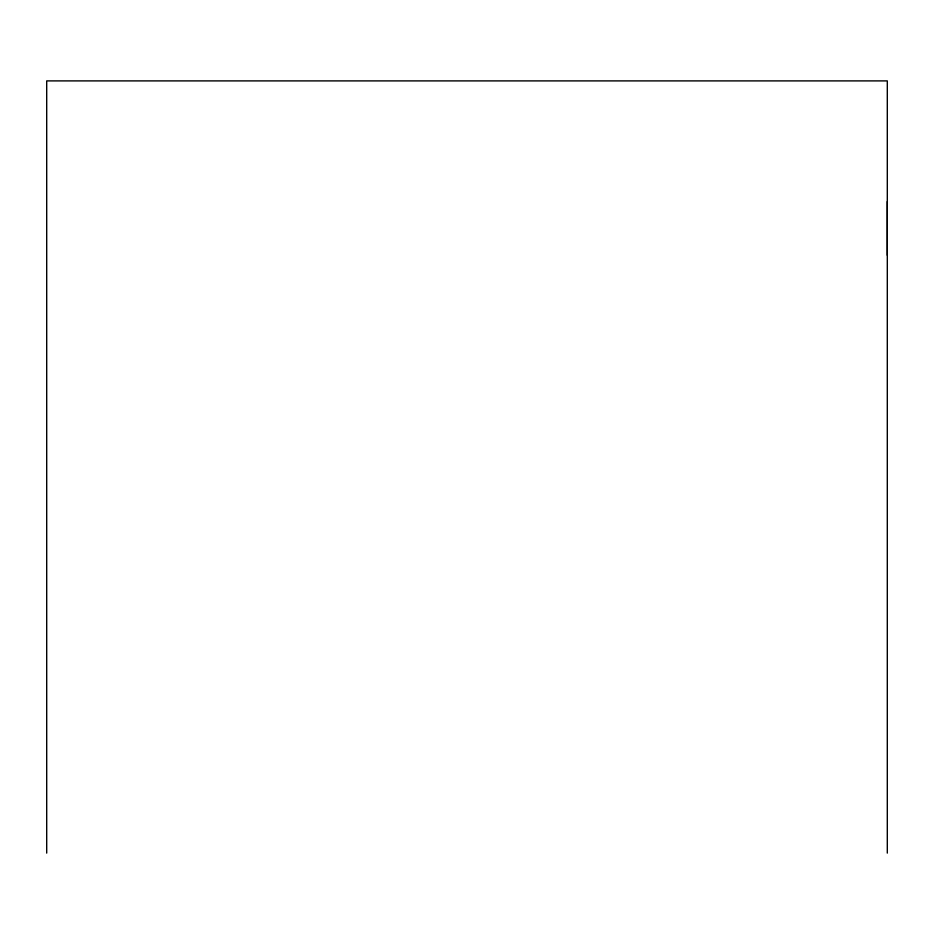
<?xml version="1.0" encoding="UTF-8"?>
<svg xmlns="http://www.w3.org/2000/svg" width="934" height="934" viewBox="0 0 934 934"><rect width="100%" height="100%" fill="white"/><g stroke="black" fill="none" stroke-linecap="round" stroke-linejoin="round"><path stroke-width="1.4" d="M887.3 255.297L887.3 201.546M887.3 853.104L887.3 80.896L46.7 80.896L46.7 853.104"/></g></svg>
